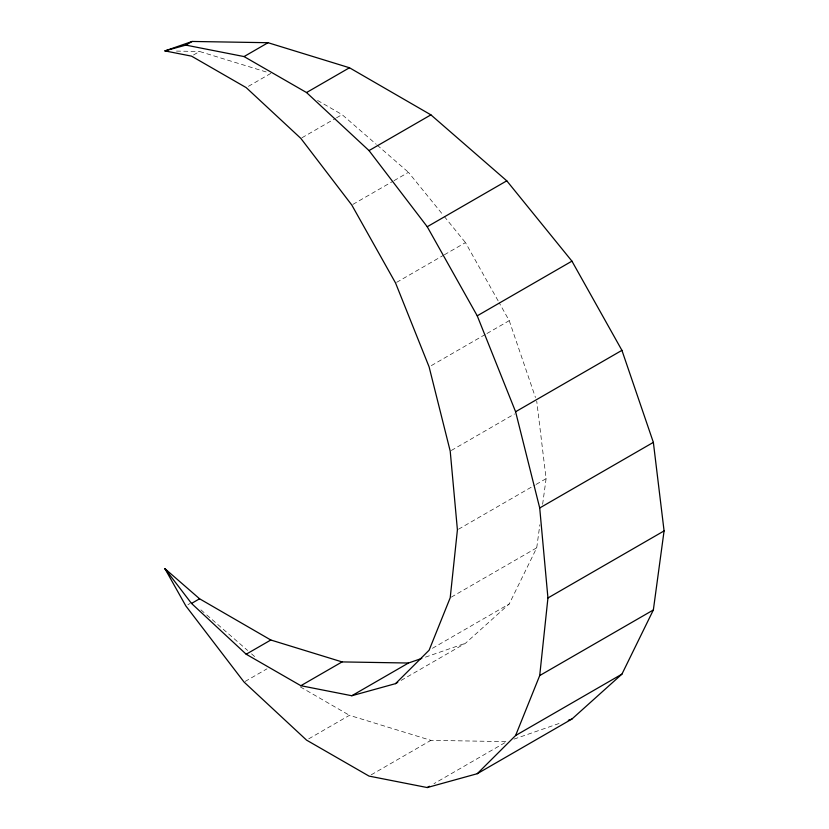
<?xml version="1.0" encoding="UTF-8"?>
<svg xmlns="http://www.w3.org/2000/svg" width="829" height="829" viewBox="0 0 829 829"><rect width="100%" height="100%" fill="white"/><g stroke="black" fill="none" stroke-linecap="round" stroke-linejoin="round"><path stroke-width="0.62" stroke-dasharray="4.14 3.11" d="M401.091 680.422L465.473 643.263L509.224 603.958L536.726 547.814L539.845 524.757M542.632 504.27L546.104 478.644L536.726 401.163M193.53 54.973L199.582 51.481L267.135 72.258M248.42 86.32L270.824 73.387M301.963 137.759L335.393 118.464M336.501 117.822L342.076 114.609L376.242 144.308M352.905 204.39L392.905 181.302M394.024 180.66L408.459 172.318L443.484 215.488M396.656 282.337L443.277 255.415M444.385 254.772L465.473 242.596L498.602 301.694M431.339 365.62L485.856 334.139M486.965 333.507L509.224 320.657L499.224 302.813M451.328 450.468L514.54 413.972M187.945 604.693L190.059 603.471M458.52 529.213L535.016 485.048M536.125 484.405L546.104 478.644M245.146 681.438L266.959 668.848M451.328 597.118L536.726 547.814M432.448 648.288L509.224 603.958M308.74 738.836L349.475 715.323L430.904 740.359L506.778 741.623L433.961 783.674M371.226 774.814L430.904 740.359M425.443 657.138L465.473 643.263M514.011 739.116L561.078 722.805M176.473 51.087L199.582 51.481M317.58 100.433L342.076 114.609M300.399 686.93L349.475 715.323M377.216 145.158L408.459 172.318M200.929 609.864L205.789 614.092M206.763 614.942L247.622 650.454M251.519 653.843L255.405 657.221M444.303 216.493L465.473 242.596M509.224 320.657L535.472 397.505"/><path stroke-width="1.24" d="M167.323 571.627L164.919 568.663L185.831 605.916L244.058 682.07L306.533 740.11L369.019 776.089L427.236 787.55L477.235 773.716L515.597 735.52L539.71 675.573L547.938 597.968L539.71 507.97L515.597 411.744L477.235 315.818L427.236 226.742L369.019 150.588L306.533 92.547L244.058 56.569L185.831 45.108L164.919 50.901L191.52 56.134L246.182 87.615L300.854 138.402L351.797 205.032L395.547 282.969L429.111 366.905L450.209 451.111L457.411 529.855L450.209 597.761L429.111 650.216L395.547 683.635L351.797 695.738L300.854 685.707L246.182 654.226L191.52 603.439L164.919 568.663L199.582 598.787L270.824 640.009L342.076 661.915L408.459 663.024L421.806 658.402M477.235 773.716L571.937 719.033L621.926 674.132L653.356 609.968L664.081 530.912L653.356 442.365L621.926 350.346L571.937 261.145L506.778 180.826L430.904 114.858L349.475 67.76L268.047 42.714L192.173 41.45L164.919 50.901L167.489 50.942M185.831 45.108L192.173 41.45M244.058 56.569L268.047 42.714M306.533 92.547L349.475 67.76M369.019 150.588L430.904 114.858M427.236 226.742L506.778 180.826M477.235 315.818L571.937 261.145M515.597 411.744L621.926 350.346M191.52 603.439L199.582 598.787M246.182 654.226L270.824 640.009M539.71 507.97L653.356 442.365M300.854 685.707L342.076 661.915M351.797 695.738L408.459 663.024M395.547 683.635L397.765 682.35M547.938 597.968L664.081 530.912M539.71 675.573L653.356 609.968M515.597 735.52L621.926 674.132M427.236 787.55L429.474 786.255M568.311 720.297L571.937 719.033"/></g></svg>
